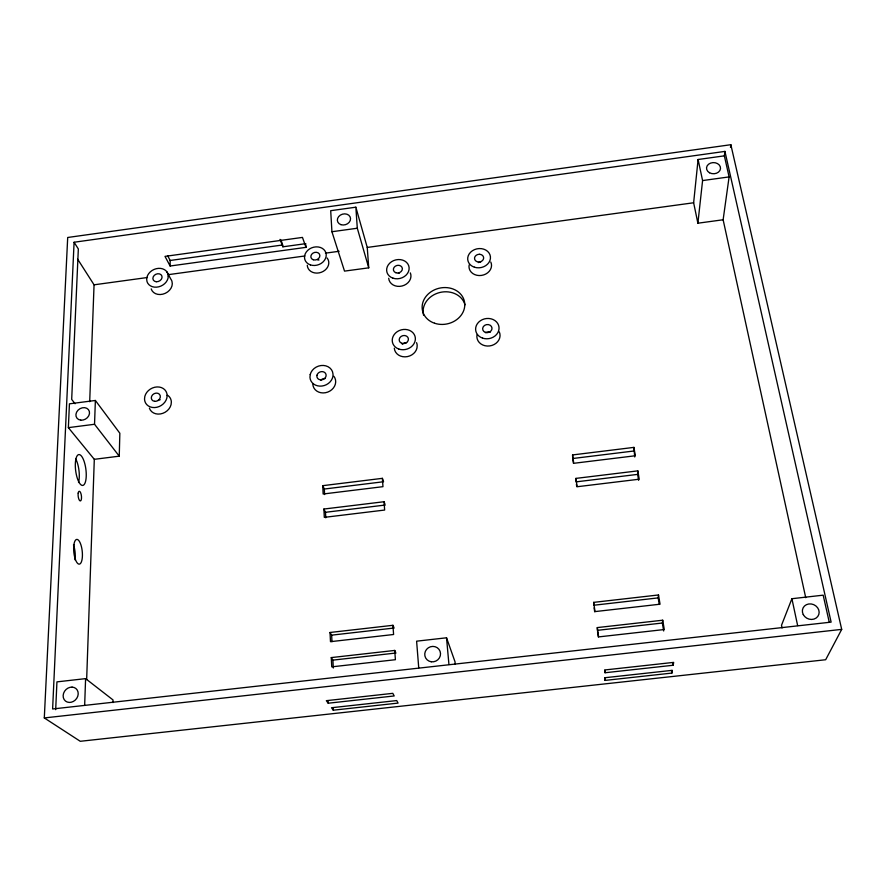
<?xml version="1.0" encoding="UTF-8"?>
<svg xmlns="http://www.w3.org/2000/svg" width="886" height="886" viewBox="0 0 886 886"><rect width="100%" height="100%" fill="white"/><g stroke="black" fill="none" stroke-linecap="round" stroke-linejoin="round"><path stroke-width="1.33" d="M605.016 680.415L605.027 677.712L672.341 670.325L671.876 673.083L605.016 680.415L604.651 677.823M605.049 672.751L605.06 669.938L673.67 662.385L673.194 665.253L605.049 672.751L604.673 670.115M305.88 244.879L306.002 247.349L170.123 266.01L170.156 260.473L167.609 255.633M112.965 702.598L113.031 699.951L85.599 678.632L56.937 681.877L55.685 709.675M94.304 459.325L119.256 456.168L119.843 433.232L95.378 400.461L69.429 403.828L68.366 427.639L94.304 459.325L86.651 679.584M84.668 705.123L85.599 678.632M119.256 456.168L94.536 424.272L95.378 400.461M89.696 401.712L94.06 284.816L77.669 259.199M74.092 242.243L52.617 708.977L831.123 622.127L724.936 151.406L74.092 242.243L78.333 248.966L71.688 399.409L75.066 403.739M44.3 717.937L67.701 237.481L730.85 144.706L841.7 629.381L825.674 659.738L80.272 741.294L44.3 717.937L841.7 629.381M634.73 456.977L633.922 447.386L572.555 454.939L572.677 457.32M637.632 474.387L637.831 470.865L575.922 478.396L576.077 481.862L637.632 474.387L638.618 480.334M724.36 155.847L729.1 176.912L723.131 219.772L697.891 223.206L693.638 202.772L698.09 159.502L724.36 155.847L724.936 151.406M697.891 223.206L702.587 180.567L698.09 159.502M658.176 597.895L658.508 594.96L593.686 602.369L593.742 605.249L658.176 597.895L659.273 604.473M662.363 623.024L662.717 620.211L597.297 627.587L597.341 630.345L662.363 623.024L663.68 630.976M730.485 147.419L730.85 144.706M829.218 622.061L823.172 595.17L791.907 598.714L781.507 625.294L782.061 627.975M355.851 207.191L330.7 210.691L331.929 231.733L344.521 271.116L368.731 267.838L367.247 247.438L355.851 207.191L357.302 228.234L368.731 267.838M331.929 231.733L357.302 228.234M702.587 180.567L729.1 176.912M170.156 260.473L282.8 244.957L282.878 246.806L305.825 243.65M94.06 284.816L147.453 277.506M167.986 274.704L304.906 255.965M325.439 253.152L339.128 251.281M367.247 247.438L693.638 202.772M68.366 427.639L94.536 424.272M382.375 478.34L382.974 486.669L323.146 494L322.737 485.672L382.375 478.34L383.206 480.611M322.737 485.672L324.32 489.028L383.616 481.74M633.745 451.018L572.733 458.516L573.408 463.267M384.048 501.731L384.646 510.048L324.309 517.358L323.899 509.04L384.048 501.731L384.889 503.924M323.899 509.04L325.483 512.296L385.299 505.031M392.93 625.306L393.594 634.498L330.489 641.674L330.024 632.482L392.93 625.306L393.761 627.111M330.024 632.482L331.652 635.151L394.181 628.019M455.26 664.422L455.005 661.753L446.533 637.798L416.608 641.176L418.735 667.856M394.735 650.435L395.4 659.705L331.741 666.848L331.275 657.589L394.735 650.435L395.566 652.151M331.275 657.589L332.903 660.125L395.987 653.015M328.185 703.218L394.204 695.953L392.786 693.339L326.325 700.671L328.185 703.218L328.064 700.605M333.269 710.195L398.08 703.096L396.718 700.571L331.486 707.737L333.269 710.195L333.147 707.626M480.633 262.123L479.459 262.223A4.53 3.81 -10.1 0 0 478.34 262.588M166.911 271.858L170.932 279.3A11.064 8.949 -25.5 0 1 171.962 281.383L172.294 283.741A11.064 8.949 -25.5 0 1 162.814 294.174A11.064 8.949 -25.5 0 1 151.196 288.869M170.123 266.01L164.995 256.375L302.458 237.415L306.002 247.349M280.906 239.995L282.324 243.716M280.02 239.375L282.878 246.806M723.131 219.772L805.728 597.696M791.907 598.714L797.644 625.582M672.751 662.606L673.194 665.253M671.444 670.492L671.876 673.083M633.922 447.386L635.317 455.758L573.751 463.3L572.555 454.939M637.831 470.865L639.227 479.215L577.118 486.735L575.922 478.396M658.508 594.96L660.048 604.208L595.004 611.595L593.686 602.369M662.717 620.211L664.278 629.536L598.637 636.901L597.297 627.587M576.421 484.243L576.753 486.613M594.118 607.874L594.683 611.816M597.529 631.674L598.283 636.968M446.533 637.798L448.936 664.489M324.32 489.028L324.597 494.554M325.483 512.296L325.76 517.812M331.652 635.151L331.973 641.674M332.903 660.125L333.302 668.022M423.563 315.15A21.342 18.207 -12.3 0 1 439.733 292.513A21.342 18.207 -12.3 0 1 464.984 304.862M327.1 257.981A10.942 9.048 -18.5 0 1 321.286 272.29A10.942 9.048 -18.5 0 1 307.276 265.279M333.856 376.262A11.64 10.056 -21.1 0 1 327.72 392.099A11.64 10.056 -21.1 0 1 312.813 384.092M167.842 395.411A11.64 9.768 -29.7 0 1 171.352 401.989L171.064 404.669A11.64 9.768 -29.7 0 1 160.444 413.939A11.64 9.768 -29.7 0 1 149.391 408.18M320.854 380.16A4.651 4.02 -21.1 0 1 325.206 378.543M317.83 260.019A4.541 3.754 -18.5 0 1 318.993 259.986M157.941 400.583A4.663 3.909 -29.7 0 1 160.189 399.752M398.357 273.298A4.496 3.777 -14.6 0 1 399.497 273.01M394.303 348.209A11.562 9.979 -15.2 0 0 405.079 356.848A11.562 9.979 -15.2 0 0 417.007 347.866L417.173 345.23A11.562 9.979 -15.2 0 0 416.553 342.694M402.255 344.322A4.629 3.987 -15.2 0 1 406.585 342.716M499.294 331.873A11.651 10.056 -9.7 0 1 489.637 345.939A11.651 10.056 -9.7 0 1 477.011 334.786M485.738 332.759A4.663 4.02 -9.7 0 1 490.357 332.15M490.8 262.034A11.33 9.513 -10.1 0 1 481.375 275.435A11.33 9.513 -10.1 0 1 469.137 264.958M410.34 272.899A11.252 9.447 -14.6 0 1 402.067 286.001A11.252 9.447 -14.6 0 1 388.699 278.282M75.808 459.059A15.538 5.227 82.8 0 1 78.533 482.516M73.472 544.868A12.437 4.297 84.1 0 1 74.978 559.83M316.978 375.265L316.878 376.351A4.696 4.053 -21 0 0 321.707 379.85A4.696 4.053 -21 0 0 326.103 375.155L325.893 374.113A4.696 4.053 -21 0 0 321.286 371.655A4.696 4.053 -21 0 0 316.978 375.265M310.222 374.545L309.956 377.248A11.751 10.134 -21 0 0 322.028 386.03A11.751 10.134 -21 0 0 333.036 374.257L332.494 371.655A11.751 10.134 -21 0 0 320.976 365.541A11.751 10.134 -21 0 0 310.222 374.545M167.144 395.377L166.845 398.08A11.762 9.824 -29.6 0 1 154.64 407.571A11.762 9.824 -29.6 0 1 144.518 399.043L144.839 396.352A11.762 9.824 -29.6 0 1 157.032 386.938A11.762 9.824 -29.6 0 1 167.144 395.377M72.065 687.115L70.105 687.303A8.151 6.999 -48.1 0 0 63.15 695.499A8.151 6.999 -48.1 0 0 69.274 702.432L71.245 702.233A8.151 6.999 -48.1 0 0 78.201 694.037A8.151 6.999 -48.1 0 0 72.065 687.115M479.47 254.304L478.274 254.404A4.574 3.832 -10.1 0 0 474.542 258.059C474.287 260.827 477.432 262.5 479.869 261.902A4.574 3.832 -10.1 0 0 483.612 258.236L483.557 257.239A4.574 3.832 -10.1 0 0 479.47 254.304M168.285 276.321L167.952 273.962A11.175 8.993 -25.4 0 0 156.257 268.702A11.175 8.993 -25.4 0 0 146.677 279.134L146.987 281.504A11.175 8.993 -25.4 0 0 158.694 286.831A11.175 8.993 -25.4 0 0 168.285 276.321M709.509 172.748A6.999 5.582 0.2 0 0 720.495 168.661A6.999 5.582 0.2 0 0 710.561 163.113A6.999 5.582 0.2 0 0 709.509 172.748M803.259 614.574A8.539 7.62 24.2 0 0 817.767 616.479A8.539 7.62 24.2 0 0 811.233 603.964A8.539 7.62 24.2 0 0 803.259 614.574M431.249 661.776A7.952 7.653 -28.2 0 0 440.054 651.276A7.952 7.653 -28.2 0 0 426.598 649.349A7.952 7.653 -28.2 0 0 431.249 661.776M310.377 264.892A11.053 9.104 -18.5 0 0 326.225 254.659A11.053 9.104 -18.5 0 0 309.491 248.977A11.053 9.104 -18.5 0 0 310.377 264.892M313.279 259.764A4.585 3.777 -18.5 0 0 319.868 255.522A4.585 3.777 -18.5 0 0 312.924 253.152A4.585 3.777 -18.5 0 0 313.279 259.764M154.618 401.325A4.707 3.932 -29.6 0 0 160.211 395.588A4.707 3.932 -29.6 0 0 152.658 394.746A4.707 3.932 -29.6 0 0 154.618 401.325M156.246 281.726A4.751 3.821 -25.4 0 0 161.916 276.1A4.751 3.821 -25.4 0 0 154.253 275.38A4.751 3.821 -25.4 0 0 156.246 281.726M398.811 349.051A11.684 10.045 -15.2 0 0 415.346 338.02A11.684 10.045 -15.2 0 0 397.26 331.652A11.684 10.045 -15.2 0 0 398.811 349.051M401.79 343.325A4.674 4.02 -15.2 0 0 408.413 338.928A4.674 4.02 -15.2 0 0 401.192 336.37A4.674 4.02 -15.2 0 0 401.79 343.325M482.571 338.12A11.762 10.123 -9.7 0 0 498.984 327.056A11.762 10.123 -9.7 0 0 480.445 320.699A11.762 10.123 -9.7 0 0 482.571 338.12M485.406 332.383A4.707 4.053 -9.7 0 0 491.985 327.975A4.707 4.053 -9.7 0 0 484.576 325.417A4.707 4.053 -9.7 0 0 485.406 332.383M474.42 267.207A11.44 9.569 -10.1 0 0 490.412 256.608A11.44 9.569 -10.1 0 0 472.415 250.738A11.44 9.569 -10.1 0 0 474.42 267.207M393.007 278.182A11.363 9.502 -14.6 0 0 409.11 267.616A11.363 9.502 -14.6 0 0 391.546 261.713A11.363 9.502 -14.6 0 0 393.007 278.182M395.92 272.744A4.541 3.799 -14.6 0 0 402.366 268.524A4.541 3.799 -14.6 0 0 395.355 266.154A4.541 3.799 -14.6 0 0 395.92 272.744M434.561 323.235A21.452 18.274 -12.4 0 0 464.685 303.045A21.452 18.274 -12.4 0 0 431.117 291.715A21.452 18.274 -12.4 0 0 434.561 323.235M80.726 420.152A7.166 5.892 -32.6 0 0 89.353 411.436A7.166 5.892 -32.6 0 0 78.057 410.152A7.166 5.892 -32.6 0 0 80.726 420.152M75.642 460.377A15.538 5.15 82.8 0 0 81.711 485.273A15.538 5.15 82.8 0 0 84.99 464.419A15.538 5.15 82.8 0 0 75.642 460.377M78.189 493.125A4.873 1.628 83.2 0 0 80.083 500.911A4.873 1.628 83.2 0 0 81.135 494.299A4.873 1.628 83.2 0 0 78.189 493.125M73.915 544.613A12.448 4.231 84.1 0 0 78.765 564.105A12.448 4.231 84.1 0 0 81.423 546.607A12.448 4.231 84.1 0 0 73.915 544.613M340.955 224.656A6.7 5.471 -16.6 0 0 350.535 218.499A6.7 5.471 -16.6 0 0 340.324 215.132A6.7 5.471 -16.6 0 0 340.955 224.656"/></g></svg>
